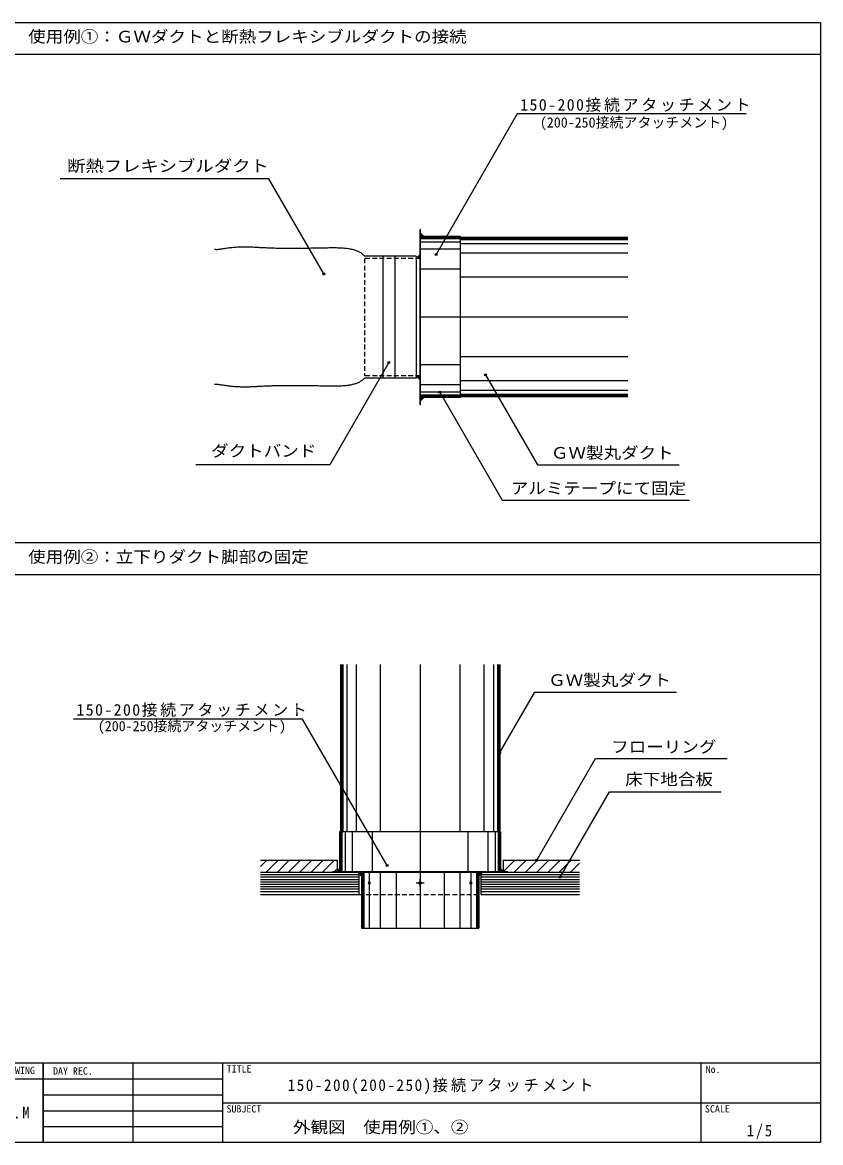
# Model space of a CAD drawing. Units: millimetres at full size, sheet at 1:5; details may follow other scales. Extents: x -2117 to 2003, y -602 to 803.
# Drawn here: x -1098 to -97, y -602 to 803 of the extents above; entities that cross this region are included whole.
import ezdxf
from ezdxf.enums import TextEntityAlignment as Align

# ---------------------------------------------------------------- set-up
doc = ezdxf.new("R2010")
doc.units = ezdxf.units.MM
doc.header["$LTSCALE"] = 5
doc.header["$PDMODE"] = 32
doc.header["$PDSIZE"] = 2.5
doc.linetypes.add('CHAIN1', pattern=[8, 5, -1, 1, -1])
doc.linetypes.add('DASHED1', pattern=[1.8, 1.2, -0.6])
for name, color, linetype in [('0-0_中心線', 4, 'Continuous'), ('0-2_ハッチ', 4, 'Continuous'), ('0-4_車', 4, 'Continuous'), ('F-0', 4, 'Continuous')]:
    doc.layers.add(name, color=color, linetype=linetype)
doc.styles.add('ＭＳ ゴシック', font='')
doc.styles.get('ＭＳ ゴシック').set_extended_font_data('MS Gothic')

msp = doc.modelspace()

# ---------------------------------------------------------------- linework, layer by layer
at = {"layer": '0-0_中心線'}
for p, q in [((-190.361, 688.471), (-477.619, 688.471)), ((-548.812, 534.608), (-598.812, 534.608)), ((-548.812, 534.508), (-598.812, 534.508)), ((-548.812, 534.208), (-598.812, 534.208)), ((-548.812, 533.208), (-598.812, 533.208)), ((-548.812, 531.708), (-598.812, 531.708)), ((-548.812, 527.708), (-598.812, 527.708)), ((-631.305, 510.208), (-631.305, 357.208)), ((-604.312, 507.208), (-599.312, 512.208)), ((-548.812, 518.708), (-598.812, 518.708)), ((-548.812, 493.708), (-598.812, 493.708)), ((-548.812, 433.708), (-598.812, 433.708)), ((-638.628, 376.855), (-712.762, 248.452)), ((-548.812, 373.708), (-598.812, 373.708)), ((-604.312, 360.208), (-599.312, 355.208)), ((-548.812, 348.708), (-598.812, 348.708)), ((-548.812, 339.708), (-598.812, 339.708)), ((-574.896, 339.692), (-496.691, 204.238)), ((-548.812, 335.708), (-598.812, 335.708)), ((-548.812, 334.208), (-598.812, 334.208)), ((-548.812, 333.208), (-598.812, 333.208)), ((-548.812, 332.908), (-598.812, 332.908)), ((-548.812, 332.808), (-598.812, 332.808)), ((-712.762, 248.452), (-880.732, 248.452)), ((-452.179, 248.452), (-274.619, 248.452)), ((-496.691, 204.238), (-261.598, 204.238)), ((-499.452, -112.446), (-455.622, -36.531)), ((-455.622, -36.531), (-278.063, -36.531)), ((-746.861, -70.408), (-1034.119, -70.408)), ((-640.74, -254.215), (-746.861, -70.408)), ((-453.242, -247.54), (-379.593, -119.976)), ((-379.593, -119.976), (-214.473, -119.976)), ((-423.699, -268.596), (-361.897, -161.552)), ((-361.897, -161.552), (-221.773, -161.552)), ((-700.352, -212.04), (-700.352, -262.04)), ((-700.252, -212.04), (-700.252, -262.04)), ((-699.952, -212.04), (-699.952, -262.04)), ((-698.952, -212.04), (-698.952, -262.04)), ((-697.452, -212.04), (-697.452, -262.04)), ((-693.452, -212.04), (-693.452, -262.04)), ((-684.452, -212.04), (-684.452, -262.04)), ((-659.452, -212.04), (-659.452, -262.04)), ((-599.452, -212.04), (-599.452, -262.04)), ((-539.452, -212.04), (-539.452, -262.04)), ((-514.452, -212.04), (-514.452, -262.04)), ((-505.452, -212.04), (-505.452, -262.04)), ((-501.452, -212.04), (-501.452, -262.04)), ((-499.952, -212.04), (-499.952, -262.04)), ((-498.952, -212.04), (-498.952, -262.04)), ((-498.652, -212.04), (-498.652, -262.04)), ((-498.552, -212.04), (-498.552, -262.04)), ((-799.452, -255.29), (-791.702, -247.54)), ((-792.56, -262.54), (-777.56, -247.54)), ((-778.417, -262.54), (-763.417, -247.54)), ((-764.275, -262.54), (-749.275, -247.54)), ((-750.133, -262.54), (-735.133, -247.54)), ((-735.991, -262.54), (-720.991, -247.54)), ((-721.849, -262.54), (-706.849, -247.54)), ((-495.575, -262.54), (-480.575, -247.54)), ((-481.433, -262.54), (-466.433, -247.54)), ((-467.29, -262.54), (-452.29, -247.54)), ((-453.148, -262.54), (-438.148, -247.54)), ((-439.006, -262.54), (-424.006, -247.54)), ((-424.864, -262.54), (-409.864, -247.54)), ((-410.722, -262.54), (-399.452, -251.27)), ((-799.452, -265.54), (-675.952, -265.54)), ((-707.707, -262.54), (-703.452, -258.285)), ((-700.452, -257.803), (-704.688, -262.04)), ((-672.952, -267.54), (-677.952, -262.54)), ((-672.855, -262.54), (-672.855, -332.54)), ((-672.705, -262.54), (-672.705, -332.54)), ((-672.405, -262.54), (-672.405, -332.54)), ((-671.605, -262.54), (-671.605, -332.54)), ((-670.105, -262.54), (-670.105, -332.54)), ((-663.105, -262.54), (-663.105, -332.54)), ((-649.452, -262.54), (-649.452, -332.54)), ((-629.452, -262.54), (-629.452, -332.54)), ((-599.452, -262.54), (-599.452, -332.54)), ((-569.452, -262.54), (-569.452, -332.54)), ((-549.452, -262.54), (-549.452, -332.54)), ((-535.799, -262.54), (-535.799, -332.54)), ((-528.799, -262.54), (-528.799, -332.54)), ((-527.299, -262.54), (-527.299, -332.54)), ((-526.499, -262.54), (-526.499, -332.54)), ((-526.199, -262.54), (-526.199, -332.54)), ((-526.049, -262.54), (-526.049, -332.54)), ((-525.952, -267.54), (-520.952, -262.54)), ((-522.952, -265.54), (-399.452, -265.54)), ((-498.452, -257.803), (-494.216, -262.04)), ((-799.452, -268.54), (-675.952, -268.54)), ((-799.452, -271.54), (-675.952, -271.54)), ((-799.452, -274.54), (-675.952, -274.54)), ((-799.452, -277.54), (-675.952, -277.54)), ((-799.452, -280.54), (-675.952, -280.54)), ((-522.952, -268.54), (-399.452, -268.54)), ((-522.952, -271.54), (-399.452, -271.54)), ((-522.952, -274.54), (-399.452, -274.54)), ((-522.952, -277.54), (-399.452, -277.54)), ((-522.952, -280.54), (-399.452, -280.54)), ((-799.452, -283.54), (-675.952, -283.54)), ((-799.452, -286.54), (-675.952, -286.54)), ((-522.952, -283.54), (-399.452, -283.54)), ((-522.952, -286.54), (-399.452, -286.54))]:
    msp.add_line(p, q, dxfattribs=at)
at = {"layer": '0-0_中心線', "color": 7}
for p, q in [((-599.312, 323.708), (-599.312, 543.708)), ((-548.812, 333.708), (-548.812, 533.708)), ((-338.812, 533.708), (-548.812, 533.708)), ((-338.812, 533.208), (-548.812, 533.208)), ((-338.812, 532.208), (-548.812, 532.208)), ((-338.812, 530.708), (-548.812, 530.708)), ((-338.812, 525.708), (-548.812, 525.708)), ((-604.312, 510.208), (-669.312, 510.208)), ((-604.312, 510.208), (-604.312, 357.208)), ((-338.812, 513.708), (-548.812, 513.708)), ((-338.812, 483.708), (-548.812, 483.708)), ((-338.812, 433.708), (-548.812, 433.708)), ((-338.812, 383.708), (-548.812, 383.708)), ((-604.312, 357.208), (-669.312, 357.208)), ((-338.812, 353.708), (-548.812, 353.708)), ((-338.812, 341.708), (-548.812, 341.708)), ((-598.812, 323.708), (-599.312, 323.708)), ((-548.812, 332.708), (-598.812, 332.708)), ((-548.812, 332.708), (-598.812, 332.708)), ((-338.812, 336.708), (-548.812, 336.708)), ((-338.812, 335.208), (-548.812, 335.208)), ((-338.812, 334.208), (-548.812, 334.208)), ((-338.812, 333.708), (-548.812, 333.708)), ((-699.452, -2.04), (-699.452, -212.04)), ((-698.952, -2.04), (-698.952, -212.04)), ((-697.952, -2.04), (-697.952, -212.04)), ((-696.452, -2.04), (-696.452, -212.04)), ((-691.452, -2.04), (-691.452, -212.04)), ((-679.452, -2.04), (-679.452, -212.04)), ((-649.452, -2.04), (-649.452, -212.04)), ((-599.452, -2.04), (-599.452, -212.04)), ((-549.452, -2.04), (-549.452, -212.04)), ((-519.452, -2.04), (-519.452, -212.04)), ((-507.452, -2.04), (-507.452, -212.04)), ((-502.452, -2.04), (-502.452, -212.04)), ((-500.952, -2.04), (-500.952, -212.04)), ((-499.952, -2.04), (-499.952, -212.04)), ((-499.452, -2.04), (-499.452, -212.04)), ((-498.452, -212.04), (-700.452, -212.04)), ((-700.452, -212.04), (-700.452, -262.04)), ((-498.452, -212.04), (-700.452, -212.04)), ((-499.452, -212.04), (-699.452, -212.04)), ((-498.452, -212.04), (-498.452, -262.04)), ((-498.452, -212.04), (-498.452, -262.04)), ((-495.452, -247.54), (-495.452, -262.04)), ((-495.452, -247.54), (-399.452, -247.54)), ((-799.452, -262.54), (-675.952, -262.54)), ((-489.452, -262.54), (-709.452, -262.54)), ((-675.952, -290.54), (-675.952, -262.54)), ((-672.952, -262.54), (-525.952, -262.54)), ((-525.952, -262.54), (-525.952, -332.54)), ((-522.952, -262.54), (-399.452, -262.54)), ((-522.952, -290.54), (-522.952, -262.54)), ((-489.452, -262.04), (-489.452, -262.54)), ((-799.452, -290.54), (-675.952, -290.54)), ((-522.952, -290.54), (-399.452, -290.54))]:
    msp.add_line(p, q, dxfattribs=at)
at = {"layer": '0-0_中心線', "linetype": 'DASHED1'}
for p, q in [((-599.312, 360.208), (-669.312, 360.208)), ((-675.952, -290.54), (-522.952, -290.54))]:
    msp.add_line(p, q, dxfattribs=at)
at = {"layer": '0-0_中心線', "linetype": 'CHAIN1'}
for p, q in [((-604.452, -276.04), (-594.452, -276.04)), ((-599.452, -281.04), (-599.452, -271.04))]:
    msp.add_line(p, q, dxfattribs=at)
at = {"layer": '0-0_中心線', "color": 7}
for points in [[(-598.812, 323.708), (-598.812, 543.708), (-599.312, 543.708)], [(-548.812, 332.708), (-548.812, 534.708), (-598.812, 534.708)], [(-791.372, 520.322), (-792.884, 520.391), (-794.382, 520.464), (-795.867, 520.539), (-797.341, 520.617), (-798.807, 520.696), (-800.265, 520.777), (-801.718, 520.857), (-803.168, 520.937), (-804.617, 521.016), (-806.067, 521.092), (-807.519, 521.164), (-808.976, 521.232), (-810.439, 521.295), (-811.91, 521.35), (-813.389, 521.398), (-814.879, 521.436), (-816.38, 521.465), (-817.893, 521.482), (-819.417, 521.487), (-820.953, 521.48), (-822.501, 521.458), (-824.058, 521.422), (-825.623, 521.372), (-827.196, 521.306), (-828.772, 521.224), (-830.349, 521.127), (-831.924, 521.015), (-833.492, 520.888), (-835.049, 520.747), (-836.589, 520.593), (-838.109, 520.426), (-839.603, 520.249), (-841.064, 520.062), (-842.489, 519.868), (-843.871, 519.67), (-845.207, 519.469), (-846.492, 519.27), (-847.724, 519.075), (-848.902, 518.889)], [(-717.575, 520.33), (-719.564, 520.294), (-721.573, 520.254), (-723.599, 520.213), (-725.642, 520.17), (-727.697, 520.126), (-729.763, 520.083), (-731.838, 520.041), (-733.919, 520), (-736.004, 519.961), (-738.089, 519.925), (-740.173, 519.891), (-742.252, 519.861), (-744.326, 519.833), (-746.391, 519.808), (-748.444, 519.787), (-750.485, 519.77), (-752.511, 519.755), (-754.521, 519.744), (-756.512, 519.736), (-758.483, 519.732), (-760.432, 519.731), (-762.36, 519.733), (-764.263, 519.738), (-766.143, 519.747), (-767.997, 519.759), (-769.827, 519.775), (-771.63, 519.793), (-773.408, 519.816), (-775.16, 519.842), (-776.886, 519.872), (-778.587, 519.906), (-780.263, 519.943), (-781.915, 519.985), (-783.543, 520.031), (-785.149, 520.081), (-786.734, 520.135), (-788.298, 520.194), (-789.844, 520.256), (-791.372, 520.322)], [(-669.312, 510.208), (-669.672, 510.636), (-670.037, 511.063), (-670.426, 511.494), (-670.85, 511.932), (-671.32, 512.378), (-671.843, 512.833), (-672.425, 513.294), (-673.067, 513.759), (-673.773, 514.225), (-674.542, 514.69), (-675.374, 515.15), (-676.269, 515.602), (-677.224, 516.043), (-678.238, 516.47), (-679.308, 516.88), (-680.433, 517.271), (-681.61, 517.642), (-682.837, 517.99), (-684.112, 518.315), (-685.432, 518.616), (-686.797, 518.891), (-688.204, 519.141), (-689.652, 519.366), (-691.14, 519.567), (-692.666, 519.743), (-694.23, 519.896), (-695.83, 520.026), (-697.467, 520.135), (-699.138, 520.224), (-700.844, 520.295), (-702.583, 520.348), (-704.354, 520.385), (-706.157, 520.408), (-707.991, 520.418), (-709.854, 520.417), (-711.746, 520.407), (-713.664, 520.388), (-715.608, 520.362), (-717.575, 520.33)], [(-848.902, 518.889), (-850.026, 518.716), (-851.1, 518.561), (-852.13, 518.43), (-853.125, 518.33), (-854.098, 518.267), (-855.07, 518.25), (-856.063, 518.287), (-857.111, 518.388)], [(-669.312, 357.208), (-669.672, 356.781), (-670.037, 356.354), (-670.426, 355.923), (-670.85, 355.485), (-671.32, 355.038), (-671.843, 354.584), (-672.425, 354.123), (-673.067, 353.658), (-673.773, 353.192), (-674.542, 352.727), (-675.374, 352.267), (-676.269, 351.815), (-677.224, 351.374), (-678.238, 350.947), (-679.308, 350.537), (-680.433, 350.146), (-681.61, 349.775), (-682.837, 349.427), (-684.112, 349.102), (-685.432, 348.801), (-686.797, 348.526), (-688.204, 348.276), (-689.652, 348.051), (-691.14, 347.85), (-692.666, 347.674), (-694.23, 347.521), (-695.83, 347.391), (-697.467, 347.282), (-699.138, 347.193), (-700.844, 347.122), (-702.583, 347.069), (-704.354, 347.032), (-706.157, 347.009), (-707.991, 346.999), (-709.854, 346.999), (-711.746, 347.01), (-713.664, 347.029), (-715.608, 347.055), (-717.575, 347.087)], [(-848.902, 348.528), (-850.026, 348.701), (-851.1, 348.856), (-852.13, 348.987), (-853.125, 349.087), (-854.098, 349.15), (-855.07, 349.167), (-856.063, 349.13), (-857.111, 349.029)], [(-791.372, 347.095), (-792.884, 347.026), (-794.382, 346.953), (-795.867, 346.878), (-797.341, 346.8), (-798.807, 346.721), (-800.265, 346.64), (-801.718, 346.56), (-803.168, 346.48), (-804.617, 346.401), (-806.067, 346.325), (-807.519, 346.253), (-808.976, 346.184), (-810.439, 346.122), (-811.91, 346.067), (-813.389, 346.019), (-814.879, 345.98), (-816.38, 345.952), (-817.893, 345.935), (-819.417, 345.929), (-820.953, 345.937), (-822.501, 345.959), (-824.058, 345.994), (-825.623, 346.045), (-827.196, 346.111), (-828.772, 346.193), (-830.349, 346.289), (-831.924, 346.402), (-833.492, 346.529), (-835.049, 346.67), (-836.589, 346.824), (-838.109, 346.991), (-839.603, 347.168), (-841.064, 347.355), (-842.489, 347.549), (-843.871, 347.747), (-845.207, 347.947), (-846.492, 348.147), (-847.724, 348.342), (-848.902, 348.528)], [(-717.575, 347.087), (-719.564, 347.123), (-721.573, 347.163), (-723.599, 347.204), (-725.642, 347.247), (-727.697, 347.291), (-729.763, 347.334), (-731.838, 347.376), (-733.919, 347.417), (-736.004, 347.456), (-738.089, 347.492), (-740.173, 347.526), (-742.252, 347.556), (-744.326, 347.584), (-746.391, 347.608), (-748.444, 347.629), (-750.485, 347.647), (-752.511, 347.662), (-754.521, 347.673), (-756.512, 347.68), (-758.483, 347.685), (-760.432, 347.686), (-762.36, 347.684), (-764.263, 347.679), (-766.143, 347.67), (-767.997, 347.658), (-769.827, 347.642), (-771.63, 347.623), (-773.408, 347.601), (-775.16, 347.575), (-776.886, 347.545), (-778.587, 347.511), (-780.263, 347.473), (-781.915, 347.432), (-783.543, 347.386), (-785.149, 347.336), (-786.734, 347.282), (-788.298, 347.223), (-789.844, 347.161), (-791.372, 347.095)], [(-799.452, -247.54), (-703.452, -247.54), (-703.452, -262.04)], [(-489.452, -262.04), (-709.452, -262.04), (-709.452, -262.54)], [(-672.952, -262.54), (-672.952, -332.54), (-525.952, -332.54)]]:
    msp.add_lwpolyline(points, dxfattribs=at)
at = {"layer": '0-0_中心線', "linetype": 'DASHED1'}
msp.add_lwpolyline([(-599.312, 507.208), (-669.312, 507.208), (-669.312, 360.208)], dxfattribs=at)
at = {"layer": '0-0_中心線', "color": 7}
msp.add_circle((-599.452, -276.04), 1.65, dxfattribs=at)
for centre in [(-663.105, -276.04), (-535.799, -276.04)]:
    msp.add_ellipse(centre, major_axis=(0, 1.65), ratio=0.6, dxfattribs=at)
at = {"layer": '0-0_中心線', "color": 5}
for p in [(-579.304, 512.348), (-720.243, 487.806), (-638.628, 376.855), (-517.356, 361.341), (-574.896, 339.692), (-499.452, -112.446), (-453.242, -247.54), (-640.74, -254.215), (-423.699, -268.596)]:
    msp.add_point(p, dxfattribs=at)
at = {"layer": '0-0_中心線', "color": 254}
for points in [[(-700.452, -257.803), (-700.452, -262.04), (-704.688, -262.04)], [(-672.952, -267.54), (-672.952, -262.54), (-677.952, -262.54)], [(-525.952, -267.54), (-520.952, -262.54), (-525.952, -262.54)], [(-498.452, -257.803), (-498.452, -262.04), (-494.216, -262.04)]]:
    msp.add_solid(points, dxfattribs=at)
at = {"layer": '0-2_ハッチ', "color": 254}
for points in [[(-604.312, 507.208), (-599.312, 507.208), (-599.312, 512.208)], [(-604.312, 360.208), (-599.312, 355.208), (-599.312, 360.208)]]:
    msp.add_solid(points, dxfattribs=at)
at = {"layer": '0-4_車'}
for p, q in [((-594.576, 534.708), (-598.812, 538.945)), ((-594.576, 332.708), (-598.812, 328.472))]:
    msp.add_line(p, q, dxfattribs=at)
at = {"layer": '0-4_車', "color": 254}
for points in [[(-594.576, 534.708), (-598.812, 534.708), (-598.812, 538.945)], [(-594.576, 332.708), (-598.812, 332.708), (-598.812, 328.472)]]:
    msp.add_solid(points, dxfattribs=at)
at = {"layer": 'F-0', "color": 5}
for p, q in [((-97.247, 803.323), (-97.247, -601.677)), ((-2117.247, 763.323), (-97.247, 763.323)), ((-2117.247, -501.677), (-97.247, -501.677)), ((-97.247, -601.677), (-2117.247, -601.677))]:
    msp.add_line(p, q, dxfattribs=at)
at = {"layer": 'F-0'}
for p, q in [((-477.619, 688.471), (-579.304, 512.348)), ((-789.141, 607.142), (-1050.572, 607.142)), ((-720.243, 487.806), (-789.141, 607.142)), ((-646.305, 510.208), (-646.305, 357.208)), ((-517.356, 361.341), (-452.179, 248.452))]:
    msp.add_line(p, q, dxfattribs=at)
at = {"layer": 'F-0', "color": 7}
for p, q in [((-2117.247, 150.823), (-97.247, 150.823)), ((-2117.247, 110.823), (-97.247, 110.823)), ((-1072.247, -501.677), (-1072.247, -601.677)), ((-959.747, -501.677), (-959.747, -601.677))]:
    msp.add_line(p, q, dxfattribs=at)
at = {"layer": 'F-0', "color": 2}
for p, q in [((-1072.247, -601.677), (-1072.247, -501.677)), ((-847.247, -501.677), (-847.247, -601.677)), ((-247.247, -501.677), (-247.247, -601.677)), ((-1287.247, -521.677), (-1072.247, -521.677)), ((-1072.247, -521.677), (-847.247, -521.677)), ((-1072.247, -541.677), (-847.247, -541.677)), ((-1072.247, -561.677), (-847.247, -561.677)), ((-847.247, -551.677), (-97.247, -551.677)), ((-1072.247, -581.677), (-847.247, -581.677))]:
    msp.add_line(p, q, dxfattribs=at)
at = {"layer": 'F-0', "color": 5}
msp.add_lwpolyline([(-2117.247, -601.677), (-2117.247, 803.323), (-97.247, 803.323)], dxfattribs=at)

# ---------------------------------------------------------------- texts
at = {"layer": '0-0_中心線', "color": 7, "style": 'ＭＳ ゴシック'}
for p in [(-449.237, 667.624), (-1003.546, -89.525)]:
    msp.add_text('(200-250接続アタッチメント)', height=12.83, dxfattribs=at).set_placement(p, align=Align.BOTTOM_LEFT)
at = {"layer": '0-0_中心線', "color": 7, "style": 'ＭＳ ゴシック', "width": 1.1}
for s, p in [('ダクトバンド', (-861.534, 254.203)), ('ＧＷ製丸ダクト', (-435.422, 251.704)), ('アルミテープにて固定', (-485.768, 207.351)), ('ＧＷ製丸ダクト', (-438.865, -33.278)), ('フローリング', (-359.862, -116.988)), ('床下地合板', (-342.22, -157.745)), ('外観図\u3000使用例①、②', (-758.841, -594.017))]:
    msp.add_text(s, height=14.66, dxfattribs=at).set_placement(p, align=Align.BOTTOM_LEFT)
at = {"layer": '0-0_中心線', "color": 7, "char_height": 14.66, "attachment_point": 7, "style": 'ＭＳ ゴシック'}
for insert in [(-473.918, 691.078), (-1030.418, -67.801)]:
    msp.add_mtext('\\T1.17;150-200接続アタッチメント', dxfattribs=dict(at, insert=insert))
at = {"layer": 'F-0', "color": 7, "style": 'ＭＳ ゴシック'}
for s, width, p in [('使用例①：ＧＷダクトと断熱フレキシブルダクトの接続', 1.1, (-1090.918, 773.798)), ('断熱フレキシブルダクト', 1.15, (-1042.113, 611.595)), ('使用例②：立下りダクト脚部の固定', 1.1, (-1090.918, 121.298))]:
    msp.add_text(s, height=14.66, dxfattribs=dict(at, width=width)).set_placement(p, align=Align.BOTTOM_LEFT)
at = {"layer": 'F-0', "style": 'ＭＳ ゴシック'}
for s, p in [('TITLE', (-841.986, -516.574)), ('No.', (-241.361, -517.258)), ('DRAWING', (-1126.091, -518.516)), ('DAY REC.', (-1059.747, -519.177)), ('SUBJECT', (-842.247, -566.677)), ('SCALE', (-242.247, -566.677))]:
    msp.add_text(s, height=9.164, dxfattribs=at).set_placement(p, align=Align.BOTTOM_LEFT)
at = {"layer": 'F-0', "color": 7, "char_height": 14.66, "attachment_point": 7, "style": 'ＭＳ ゴシック'}
for s, insert in [('\\T1.2;\\W0.95;150-200(200-250)接続アタッチメント', (-765.529, -540.832)), ('\\T1.27;\\W0.9;Y.M', (-1120.997, -571.677)), ('\\T1.27;\\W0.9;1/5', (-189.854, -597.396))]:
    msp.add_mtext(s, dxfattribs=dict(at, insert=insert))

doc.saveas('drawing.dxf')
